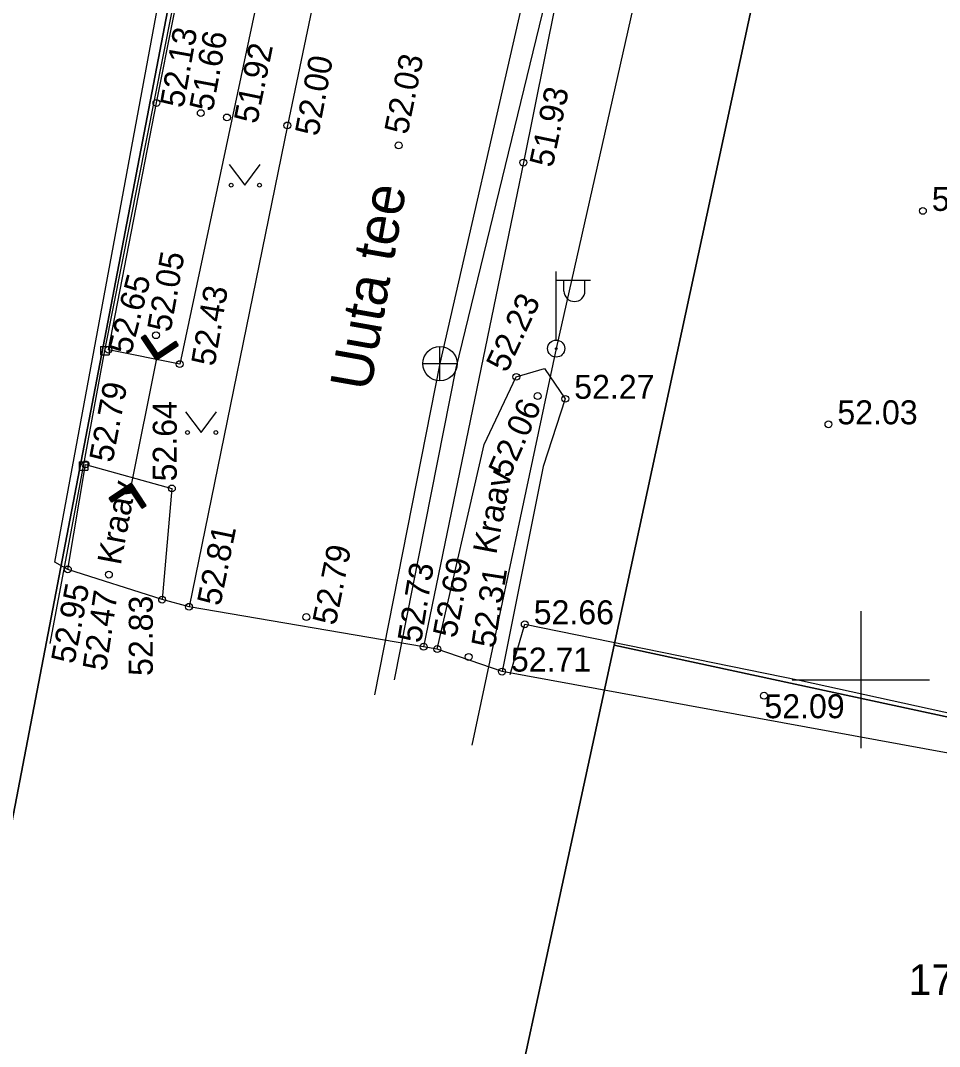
# Model space of a CAD drawing. Extents: x 643556 to 644095, y 6457390 to 6457860.
# Drawn here: x 643925.48 to 643952.29, y 6457589.3 to 6457619.24 of the extents above; entities that cross this region are included whole.
import ezdxf

# ---------------------------------------------------------------- set-up
doc = ezdxf.new("R2010")
doc.units = 0
for name, color, linetype in [('AED', 7, 'Continuous'), ('HALJASTUS', 7, 'Continuous'), ('KKAEV', 7, 'Continuous'), ('KORGUS-EH2000', 7, 'Continuous'), ('KTRASS', 7, 'Continuous'), ('MOOTPIIR', 7, 'Continuous'), ('MPOHULIIN', 7, 'Continuous'), ('PIIR', 7, 'Continuous'), ('POST', 7, 'Continuous'), ('TEE', 7, 'Continuous'), ('TRUUP', 7, 'Continuous'), ('VEEKOGU', 7, 'Continuous'), ('VORK', 7, 'Continuous'), ('VTRASS', 7, 'Continuous')]:
    doc.layers.add(name, color=color, linetype=linetype)

msp = doc.modelspace()

# ---------------------------------------------------------------- linework, layer by layer
at = {"layer": 'AED'}
for p, q in [((643927.815, 6457609.727), (643927.815, 6457609.477)), ((643927.815, 6457609.727), (643928.065, 6457609.727)), ((643928.065, 6457609.727), (643928.065, 6457609.477)), ((643927.321, 6457606.235), (643927.94, 6457609.602)), ((643927.815, 6457609.477), (643928.065, 6457609.477)), ((643927.196, 6457606.36), (643927.196, 6457606.11)), ((643927.196, 6457606.36), (643927.446, 6457606.36)), ((643927.446, 6457606.36), (643927.446, 6457606.11)), ((643927.196, 6457606.11), (643927.446, 6457606.11))]:
    msp.add_line(p, q, dxfattribs=at)
for points in [[(643927.94, 6457609.602), (643930.872, 6457624.371), (643929.095, 6457625.278)], [(643926.345, 6457601.056), (643927.321, 6457606.235)], [(643939.764, 6457600.147), (643940.195, 6457601.616), (643948.21, 6457599.986), (643977.111, 6457593.647), (643979.58, 6457603.31), (643976.604, 6457605.949)]]:
    msp.add_lwpolyline(points, dxfattribs=at)
at = {"layer": 'HALJASTUS'}
for p, q in [((643931.565, 6457615.037), (643932.028, 6457614.43)), ((643932.028, 6457614.43), (643932.474, 6457615.037)), ((643930.292, 6457607.821), (643930.755, 6457607.214)), ((643930.755, 6457607.214), (643931.201, 6457607.821))]:
    msp.add_line(p, q, dxfattribs=at)
for centre in [(643931.627, 6457614.43), (643932.456, 6457614.43), (643930.354, 6457607.214), (643931.183, 6457607.214)]:
    msp.add_circle(centre, 0.055, dxfattribs=at)
at = {"layer": 'KKAEV'}
for p, q in [((643937.718, 6457608.723), (643937.718, 6457609.723)), ((643937.218, 6457609.223), (643938.218, 6457609.223))]:
    msp.add_line(p, q, dxfattribs=at)
msp.add_circle((643937.718, 6457609.223), 0.5, dxfattribs=at)
at = {"layer": 'KORGUS-EH2000'}
for centre in [(643929.449, 6457616.829), (643930.741, 6457616.534), (643931.506, 6457616.406), (643933.267, 6457616.173), (643936.515, 6457615.592), (643940.155, 6457615.09), (643951.81, 6457613.68), (643929.435, 6457610.052), (643928.048, 6457609.626), (643930.127, 6457609.209), (643939.946, 6457608.838), (643940.573, 6457608.278), (643941.377, 6457608.196), (643949.055, 6457607.452), (643927.38, 6457606.284), (643929.898, 6457605.581), (643926.863, 6457603.217), (643928.06, 6457603.065), (643929.613, 6457602.336), (643930.4, 6457602.127), (643933.822, 6457601.828), (643940.195, 6457601.616), (643937.242, 6457600.961), (643937.641, 6457600.893), (643938.56, 6457600.662), (643939.531, 6457600.236), (643947.176, 6457599.533)]:
    msp.add_circle(centre, 0.1, dxfattribs=at)
at = {"layer": 'KTRASS'}
for p, q in [((643945.266, 6457642.325), (643937.718, 6457609.223)), ((643937.718, 6457609.223), (643935.813, 6457599.558))]:
    msp.add_line(p, q, dxfattribs=at)
at = {"layer": 'MOOTPIIR'}
msp.add_lwpolyline([(643926.487, 6457603.427), (643931.732, 6457631.793), (643932.502, 6457638.199), (643935.968, 6457640.534), (643940.396, 6457647.124), (643946.639, 6457646.398), (643948.066, 6457644.123), (643958.339, 6457634.977), (643984.032, 6457609.343), (643983.773, 6457609.022), (643981.784, 6457606.85), (643979.82, 6457602.988), (643977.605, 6457593.193), (643959.342, 6457596.608), (643939.531, 6457600.236), (643937.641, 6457600.893), (643937.242, 6457600.961), (643930.4, 6457602.127), (643929.613, 6457602.336), (643926.863, 6457603.217)], close=True, dxfattribs=at)
at = {"layer": 'MPOHULIIN'}
msp.add_lwpolyline([(643949.304, 6457646.177), (643947.239, 6457636.848), (643941.112, 6457609.662), (643938.647, 6457598.093)], dxfattribs=at)
at = {"layer": 'PIIR'}
for points in [[(643893.6, 6457458.36), (643908.02, 6457514.85), (643917.76, 6457562.54), (643924.07, 6457589.85), (643930.69, 6457624.33), (643933.9, 6457641.68), (643940.29, 6457665.88), (643962.06, 6457742.49)], [(643967.38, 6457704.61), (643958.41, 6457676.33), (643948.8, 6457644.86), (643950.16, 6457635.14), (643942.8, 6457601.01), (643928.3, 6457534.06), (643924.99, 6457523.85), (643912.58, 6457481.9)]]:
    msp.add_lwpolyline(points, dxfattribs=at)
for points in [[(643950.16, 6457635.14), (643979.35, 6457603.09), (643976.97, 6457593.64), (643942.8, 6457601.01)], [(643898.41, 6457594.93), (643903.01, 6457617.85), (643924.21, 6457627.56), (643930.69, 6457624.33), (643924.07, 6457589.85)], [(643928.3, 6457534.06), (643942.8, 6457601.01), (643976.97, 6457593.64), (643971.26, 6457567.81), (643957.55, 6457524.74)]]:
    msp.add_lwpolyline(points, close=True, dxfattribs=at)
at = {"layer": 'POST'}
for p, q in [((643941.112, 6457609.912), (643941.112, 6457611.912)), ((643941.112, 6457609.912), (643941.112, 6457611.912)), ((643941.112, 6457611.662), (643942.112, 6457611.662)), ((643941.112, 6457611.662), (643942.112, 6457611.662)), ((643941.339, 6457611.341), (643941.339, 6457611.662)), ((643941.339, 6457611.341), (643941.339, 6457611.662)), ((643941.951, 6457611.341), (643941.951, 6457611.662)), ((643941.951, 6457611.341), (643941.951, 6457611.662)), ((643941.112, 6457609.662), (643941.112, 6457609.662)), ((643941.112, 6457609.662), (643941.112, 6457609.662))]:
    msp.add_line(p, q, dxfattribs=at)
for radius in [0.25, 0.0234]:
    msp.add_circle((643941.112, 6457609.662), radius, dxfattribs=at)
msp.add_arc((643941.645, 6457611.341), 0.306, 180, 0, dxfattribs=at)
msp.add_arc((643941.645, 6457611.341), 0.306, 180, 0, dxfattribs=at)
at = {"layer": 'TEE'}
for points in [[(643946.639, 6457646.398), (643944.895, 6457638.728), (643942.034, 6457624.427), (643940.155, 6457615.09), (643937.242, 6457600.961)], [(643931.732, 6457631.793), (643933.323, 6457631.054), (643934.762, 6457629.03), (643935.348, 6457626.086), (643933.267, 6457616.173), (643930.4, 6457602.127)]]:
    msp.add_lwpolyline(points, dxfattribs=at)
at = {"layer": 'TRUUP'}
for p, q in [((643929.122, 6457610.05), (643929.004, 6457609.971)), ((643929.004, 6457609.971), (643929.436, 6457609.324)), ((643929.028, 6457609.988), (643929.036, 6457609.923)), ((643929.052, 6457610.003), (643929.067, 6457609.877)), ((643929.063, 6457610.011), (643929.456, 6457609.423)), ((643929.075, 6457610.019), (643929.098, 6457609.83)), ((643929.098, 6457610.034), (643929.129, 6457609.784)), ((643929.122, 6457610.05), (643929.475, 6457609.521)), ((643929.122, 6457610.05), (643929.16, 6457609.738)), ((643929.152, 6457610.006), (643929.19, 6457609.692)), ((643929.183, 6457609.96), (643929.221, 6457609.646)), ((643929.214, 6457609.913), (643929.252, 6457609.599)), ((643929.245, 6457609.867), (643929.283, 6457609.553)), ((643929.275, 6457609.821), (643929.314, 6457609.507)), ((643929.306, 6457609.775), (643929.345, 6457609.461)), ((643929.337, 6457609.728), (643929.375, 6457609.414)), ((643929.368, 6457609.682), (643929.406, 6457609.368)), ((643929.399, 6457609.636), (643929.437, 6457609.324)), ((643929.436, 6457609.324), (643930.083, 6457609.756)), ((643929.456, 6457609.423), (643930.044, 6457609.815)), ((643929.475, 6457609.521), (643930.004, 6457609.874)), ((643929.65, 6457609.638), (643929.67, 6457609.48)), ((643929.674, 6457609.654), (643929.693, 6457609.495)), ((643929.697, 6457609.669), (643929.716, 6457609.511)), ((643929.72, 6457609.685), (643929.739, 6457609.526)), ((643929.744, 6457609.7), (643929.763, 6457609.542)), ((643929.767, 6457609.716), (643929.786, 6457609.557)), ((643929.79, 6457609.731), (643929.809, 6457609.573)), ((643929.813, 6457609.747), (643929.833, 6457609.588)), ((643929.837, 6457609.762), (643929.856, 6457609.604)), ((643929.86, 6457609.778), (643929.879, 6457609.62)), ((643929.883, 6457609.793), (643929.903, 6457609.635)), ((643929.907, 6457609.809), (643929.926, 6457609.651)), ((643929.93, 6457609.824), (643929.949, 6457609.666)), ((643929.953, 6457609.84), (643929.972, 6457609.682)), ((643929.976, 6457609.855), (643929.996, 6457609.697)), ((643930, 6457609.871), (643930.019, 6457609.713)), ((643930.004, 6457609.874), (643930.083, 6457609.756)), ((643930.029, 6457609.837), (643930.042, 6457609.728)), ((643930.06, 6457609.791), (643930.066, 6457609.744)), ((643929.456, 6457609.423), (643928.698, 6457605.633)), ((643929.43, 6457609.59), (643929.46, 6457609.34)), ((643929.46, 6457609.544), (643929.483, 6457609.356)), ((643929.487, 6457609.529), (643929.507, 6457609.371)), ((643929.511, 6457609.545), (643929.53, 6457609.387)), ((643929.534, 6457609.56), (643929.553, 6457609.402)), ((643929.557, 6457609.576), (643929.576, 6457609.418)), ((643929.58, 6457609.591), (643929.6, 6457609.433)), ((643929.604, 6457609.607), (643929.623, 6457609.449)), ((643929.627, 6457609.622), (643929.646, 6457609.464)), ((643928.718, 6457605.732), (643928.07, 6457605.3)), ((643929.149, 6457605.084), (643928.718, 6457605.732)), ((643928.698, 6457605.633), (643928.109, 6457605.241)), ((643928.678, 6457605.534), (643928.149, 6457605.182)), ((643928.293, 6457605.278), (643928.274, 6457605.436)), ((643928.317, 6457605.293), (643928.297, 6457605.452)), ((643928.34, 6457605.309), (643928.321, 6457605.467)), ((643928.363, 6457605.324), (643928.344, 6457605.483)), ((643928.387, 6457605.34), (643928.367, 6457605.498)), ((643928.41, 6457605.355), (643928.391, 6457605.514)), ((643928.433, 6457605.371), (643928.414, 6457605.529)), ((643928.456, 6457605.387), (643928.437, 6457605.545)), ((643928.48, 6457605.402), (643928.46, 6457605.56)), ((643928.503, 6457605.418), (643928.484, 6457605.576)), ((643928.526, 6457605.433), (643928.507, 6457605.591)), ((643928.55, 6457605.449), (643928.53, 6457605.607)), ((643928.573, 6457605.464), (643928.554, 6457605.622)), ((643928.596, 6457605.48), (643928.577, 6457605.638)), ((643928.619, 6457605.495), (643928.6, 6457605.654)), ((643928.643, 6457605.511), (643928.623, 6457605.669)), ((643928.666, 6457605.526), (643928.647, 6457605.685)), ((643928.693, 6457605.512), (643928.67, 6457605.7)), ((643929.031, 6457605.005), (643928.678, 6457605.534)), ((643928.724, 6457605.466), (643928.693, 6457605.716)), ((643929.09, 6457605.045), (643928.698, 6457605.633)), ((643928.755, 6457605.42), (643928.717, 6457605.731)), ((643928.785, 6457605.373), (643928.747, 6457605.687)), ((643928.816, 6457605.327), (643928.778, 6457605.641)), ((643928.847, 6457605.281), (643928.809, 6457605.595)), ((643928.878, 6457605.235), (643928.84, 6457605.549)), ((643928.909, 6457605.188), (643928.87, 6457605.503)), ((643928.94, 6457605.142), (643928.901, 6457605.456)), ((643928.149, 6457605.182), (643928.07, 6457605.3)), ((643928.093, 6457605.265), (643928.088, 6457605.312)), ((643928.124, 6457605.219), (643928.111, 6457605.327)), ((643928.154, 6457605.185), (643928.134, 6457605.343)), ((643928.177, 6457605.2), (643928.158, 6457605.358)), ((643928.2, 6457605.216), (643928.181, 6457605.374)), ((643928.223, 6457605.231), (643928.204, 6457605.389)), ((643928.247, 6457605.247), (643928.227, 6457605.405)), ((643928.27, 6457605.262), (643928.251, 6457605.421)), ((643928.97, 6457605.096), (643928.932, 6457605.41)), ((643929.001, 6457605.05), (643928.963, 6457605.364)), ((643929.032, 6457605.006), (643928.994, 6457605.318)), ((643929.055, 6457605.021), (643929.025, 6457605.271)), ((643929.078, 6457605.037), (643929.055, 6457605.225)), ((643929.102, 6457605.052), (643929.086, 6457605.179)), ((643929.031, 6457605.005), (643929.149, 6457605.084)), ((643929.125, 6457605.068), (643929.117, 6457605.133))]:
    msp.add_line(p, q, dxfattribs=at)
at = {"layer": 'VEEKOGU'}
msp.add_lwpolyline([(643932.172, 6457629.749), (643933.165, 6457629.952), (643933.899, 6457629.207), (643933.755, 6457626.289), (643930.127, 6457609.209), (643928.048, 6457609.626), (643929.449, 6457616.829), (643931.438, 6457626.8)], close=True, dxfattribs=at)
for points in [[(643937.641, 6457600.893), (643939.01, 6457606.863), (643939.946, 6457608.838), (643940.772, 6457609.078), (643941.377, 6457608.196), (643940.731, 6457606.219), (643939.531, 6457600.236)], [(643926.863, 6457603.217), (643927.38, 6457606.284), (643929.898, 6457605.581), (643929.613, 6457602.336)]]:
    msp.add_lwpolyline(points, dxfattribs=at)
at = {"layer": 'VORK'}
for p, q in [((643950, 6457602), (643950, 6457598)), ((643948, 6457600), (643952, 6457600))]:
    msp.add_line(p, q, dxfattribs=at)
at = {"layer": 'VTRASS'}
msp.add_lwpolyline([(643936.389, 6457599.993), (643938.19, 6457609.086), (643945.128, 6457637.594), (643945.183, 6457637.981), (643945.649, 6457641.493), (643945.91, 6457642.27), (643946.149, 6457642.981), (643946.554, 6457646.761)], dxfattribs=at)

# ---------------------------------------------------------------- texts
at = {"layer": 'KORGUS-EH2000'}
for s, rotation, p in [(' 52.13', 79.881, (643930.188, 6457616.404)), (' 51.66', 79.4086, (643931.04, 6457616.301)), (' 51.92', 78.4554, (643932.332, 6457615.943)), (' 52.00', 79.2671, (643934.12, 6457615.58)), (' 52.03', 78.3647, (643936.72, 6457615.626)), (' 51.93', 78.2218, (643940.953, 6457614.667)), (' 52.05', 79.766, (643929.812, 6457609.862)), (' 52.65', 75.5376, (643928.638, 6457609.199)), (' 52.43', 80.305, (643931.101, 6457608.867)), (' 52.23', 64.8978, (643939.56, 6457608.696)), (' 52.79', 79.2217, (643928.117, 6457606.055)), (' 52.06', 66.1519, (643939.638, 6457605.613)), (' 52.64', 90, (643930.041, 6457605.527)), (' 52.81', 78.5174, (643931.259, 6457601.872)), (' 52.79', 78.6964, (643934.625, 6457601.305)), (' 52.73', 80.5858, (643937.123, 6457600.788)), (' 52.69', 79.0339, (643938.141, 6457600.936)), (' 52.31', 81.0694, (643939.28, 6457600.644)), ('52.95 ', 79.067, (643927.051, 6457600.434)), ('52.47 ', 81.6388, (643927.98, 6457600.229)), ('52.83 ', 90, (643929.342, 6457600.109))]:
    msp.add_text(s, height=0.7, rotation=rotation, dxfattribs=at).set_placement(p)
for s, p in [(' 51.84', (643951.81, 6457613.68)), (' 52.27', (643941.377, 6457608.196)), (' 52.03', (643949.055, 6457607.452)), (' 52.66', (643940.195, 6457601.616)), (' 52.71', (643939.531, 6457600.236)), ('52.09', (643947.186, 6457598.875))]:
    msp.add_text(s, height=0.7, dxfattribs=at).set_placement(p)
at = {"layer": 'PIIR'}
msp.add_text('17004:006:0005', height=0.9, dxfattribs=at).set_placement((643951.392, 6457590.794))
at = {"layer": 'TEE'}
msp.add_text('Uuta tee', height=1.2, rotation=79.9711, dxfattribs=at).set_placement((643935.687, 6457608.386))
at = {"layer": 'VEEKOGU'}
for p in [(643939.361, 6457603.632), (643928.404, 6457603.32)]:
    msp.add_text('Kraav', height=0.7, rotation=79.2765, dxfattribs=at).set_placement(p)

doc.saveas('drawing.dxf')
